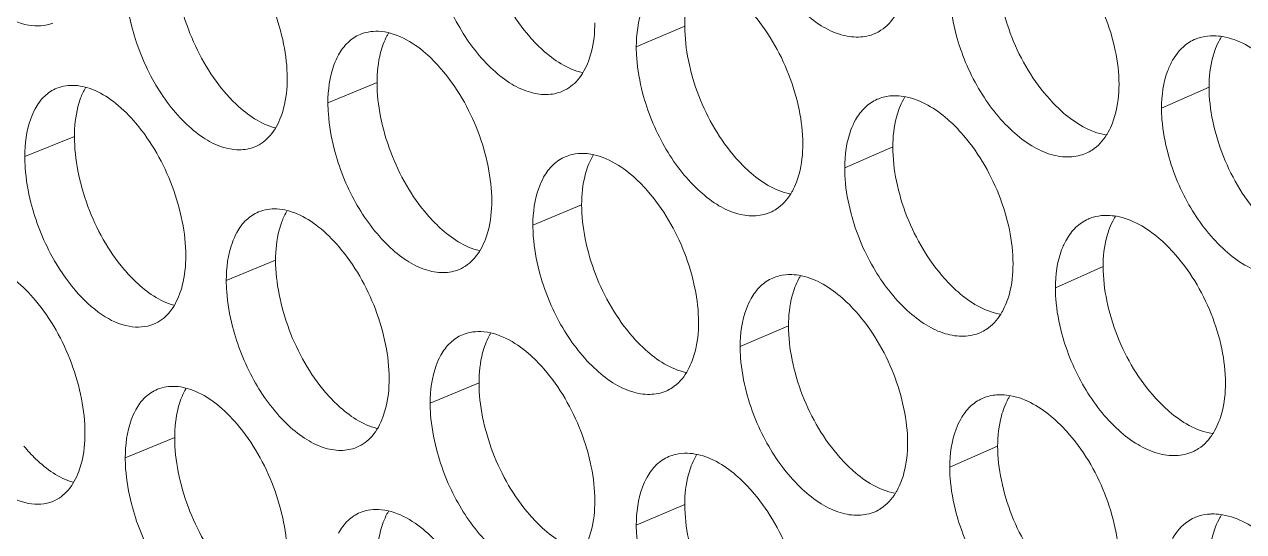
# Model space of a CAD drawing. Header units: millimetres. Extents: x 1177 to 4147, y 93 to 2194.
# Drawn here: x 2542.44 to 2562.51, y 845.47 to 853.82 of the extents above; entities that cross this region are included whole.
import ezdxf

# ---------------------------------------------------------------- set-up
doc = ezdxf.new("R2010")
doc.units = ezdxf.units.MM
doc.header["$LTSCALE"] = 0.1
doc.layers.get('0').update_dxf_attribs({"lineweight": 13})
doc.layers.add('标注', color=251, linetype='Continuous', lineweight=9)

# ---------------------------------------------------------------- blocks, each defined once
blk = doc.blocks.new('02')
at = {"layer": '标注'}
for p, q in [((4416.717, 810.966), (4415.576, 810.479)), ((4409.479, 809.643), (4408.324, 809.164)), ((4429.047, 809.536), (4427.929, 809.036)), ((4402.363, 808.37), (4401.195, 807.9)), ((4402.363, 808.37), (4401.195, 807.9)), ((4421.609, 808.127), (4420.477, 807.635)), ((4414.291, 806.769), (4413.145, 806.285)), ((4407.093, 805.463), (4405.934, 804.987)), ((4407.093, 805.463), (4405.934, 804.987)), ((4426.555, 805.311), (4425.432, 804.813)), ((4419.156, 803.919), (4418.02, 803.429)), ((4411.878, 802.578), (4410.728, 802.097)), ((4411.878, 802.578), (4410.728, 802.097)), ((4404.721, 801.289), (4403.558, 800.816)), ((4424.075, 801.091), (4422.948, 800.596)), ((4416.717, 799.716), (4415.576, 799.229)), ((4416.717, 799.716), (4415.576, 799.229))]:
    blk.add_line(p, q, dxfattribs=at)
for centre, radius, start, end in [((4429.11, 809.731), 1.009, 107.0166, 114.1413), ((4421.636, 808.346), 0.984, 104.7476, 113.5233), ((4414.281, 807.013), 0.96, 102.3564, 112.9065), ((4426.606, 805.513), 1.001, 106.2734, 113.935), ((4419.171, 804.146), 0.976, 103.9644, 113.3177), ((4411.856, 802.83), 0.952, 101.531, 112.7006), ((4411.856, 802.83), 0.952, 101.531, 112.7006), ((4424.114, 801.302), 0.993, 105.5171, 113.729), ((4416.719, 799.952), 0.968, 103.1675, 113.1121), ((4416.719, 799.952), 0.968, 103.1675, 113.1121), ((4429.11, 798.481), 1.009, 107.0166, 114.1413)]:
    blk.add_arc(centre, radius, start, end, dxfattribs=at)
for points, knots in [([(4398.991, 813.905), (4399.046, 813.686), (4399.183, 813.255), (4399.508, 812.549), (4399.975, 811.854), (4400.581, 811.266), (4401.229, 810.947), (4401.678, 810.967), (4401.855, 811.039)], [0, 0, 0, 0, 0.152652, 0.305439, 0.523584, 0.715027, 0.870754, 1, 1, 1, 1]), ([(4411.878, 813.828), (4411.878, 813.559), (4411.944, 812.999), (4412.26, 811.915), (4412.697, 811.15), (4413.069, 810.721)], [0, 0, 0, 0, 0.239203, 0.495862, 1, 1, 1, 1]), ([(4418.171, 813.598), (4418.287, 813.158), (4418.626, 812.332), (4419.282, 811.466), (4419.895, 810.976), (4420.348, 810.759), (4420.791, 810.687), (4421.07, 810.743), (4421.191, 810.796)], [0, 0, 0, 0, 0.30069, 0.583702, 0.707914, 0.81685, 0.912547, 1, 1, 1, 1]), ([(4407.367, 809.743), (4407.367, 810.012), (4407.301, 810.572), (4406.988, 811.657), (4406.555, 812.424), (4406.187, 812.856)], [0, 0, 0, 0, 0.239204, 0.495958, 1, 1, 1, 1]), ([(4426.929, 809.596), (4426.929, 809.866), (4426.86, 810.425), (4426.532, 811.506), (4426.079, 812.264), (4425.696, 812.687)], [0, 0, 0, 0, 0.238635, 0.494751, 1, 1, 1, 1]), ([(4404.721, 812.539), (4404.721, 812.269), (4404.786, 811.709), (4405.096, 810.624), (4405.525, 809.856), (4405.893, 809.423)], [0, 0, 0, 0, 0.239417, 0.496314, 1, 1, 1, 1]), ([(4424.075, 812.341), (4424.075, 812.071), (4424.143, 811.512), (4424.468, 810.43), (4424.918, 809.671), (4425.3, 809.248)], [0, 0, 0, 0, 0.238849, 0.49511, 1, 1, 1, 1]), ([(4403.558, 812.066), (4403.558, 811.979), (4403.572, 811.614), (4403.635, 811.252), (4403.704, 810.982)], [0, 0, 0, 0, 0.237919, 1, 1, 1, 1]), ([(4410.877, 812.265), (4410.991, 811.826), (4411.321, 811.001), (4411.963, 810.131), (4412.564, 809.636), (4413.009, 809.414), (4413.444, 809.335), (4413.719, 809.387), (4413.839, 809.438)], [0, 0, 0, 0, 0.302139, 0.585875, 0.710041, 0.818575, 0.913518, 1, 1, 1, 1]), ([(4416.867, 811.873), (4416.842, 811.806), (4416.749, 811.513), (4416.717, 811.203), (4416.717, 810.966)], [0, 0, 0, 0, 0.230459, 1, 1, 1, 1]), ([(4422.948, 811.846), (4422.948, 811.759), (4422.963, 811.395), (4423.029, 811.034), (4423.101, 810.765)], [0, 0, 0, 0, 0.23814, 1, 1, 1, 1]), ([(4415.83, 811.609), (4415.787, 811.533), (4415.627, 811.177), (4415.576, 810.781), (4415.576, 810.479)], [0, 0, 0, 0, 0.22403, 1, 1, 1, 1]), ([(4419.493, 808.202), (4419.493, 808.471), (4419.425, 809.031), (4419.102, 810.113), (4418.657, 810.875), (4418.279, 811.301)], [0, 0, 0, 0, 0.238846, 0.495203, 1, 1, 1, 1]), ([(4421.191, 810.796), (4421.24, 810.817), (4421.433, 810.921), (4421.586, 811.092), (4421.673, 811.233)], [0, 0, 0, 0, 0.240804, 1, 1, 1, 1]), ([(4403.704, 810.982), (4403.816, 810.544), (4404.139, 809.72), (4404.767, 808.848), (4405.356, 808.347), (4405.791, 808.12), (4406.218, 808.035), (4406.49, 808.083), (4406.608, 808.131)], [0, 0, 0, 0, 0.303606, 0.588083, 0.712204, 0.820335, 0.914512, 1, 1, 1, 1]), ([(4414.452, 810.146), (4414.477, 810.212), (4414.57, 810.505), (4414.602, 810.815), (4414.602, 811.051)], [0, 0, 0, 0, 0.230395, 1, 1, 1, 1]), ([(4416.717, 810.966), (4416.717, 810.697), (4416.783, 810.137), (4417.103, 809.054), (4417.545, 808.291), (4417.921, 807.864)], [0, 0, 0, 0, 0.23906, 0.495561, 1, 1, 1, 1]), ([(4409.084, 810.776), (4408.978, 810.732), (4408.775, 810.596), (4408.634, 810.4), (4408.574, 810.291)], [0, 0, 0, 0, 0.478627, 1, 1, 1, 1]), ([(4410.983, 809.967), (4410.871, 810.097), (4410.472, 810.508), (4409.918, 810.832), (4409.51, 810.848)], [0, 0, 0, 0, 0.295598, 1, 1, 1, 1]), ([(4409.746, 810.802), (4409.735, 810.783), (4409.69, 810.701), (4409.652, 810.615), (4409.627, 810.548)], [0, 0, 0, 0, 0.242093, 1, 1, 1, 1]), ([(4413.069, 810.721), (4413.163, 810.613), (4413.51, 810.252), (4413.955, 809.958), (4414.306, 809.878)], [0, 0, 0, 0, 0.285361, 1, 1, 1, 1]), ([(4423.101, 810.765), (4423.219, 810.325), (4423.562, 809.498), (4424.227, 808.634), (4424.849, 808.148), (4425.308, 807.935), (4425.756, 807.867), (4426.038, 807.926), (4426.16, 807.981)], [0, 0, 0, 0, 0.299735, 0.582272, 0.706518, 0.81572, 0.911912, 1, 1, 1, 1]), ([(4428.698, 810.652), (4428.646, 810.628), (4428.438, 810.513), (4428.279, 810.323), (4428.19, 810.168)], [0, 0, 0, 0, 0.240345, 1, 1, 1, 1]), ([(4429.168, 810.743), (4429.138, 810.744), (4429.019, 810.742), (4428.9, 810.722), (4428.815, 810.696)], [0, 0, 0, 0, 0.25678, 1, 1, 1, 1]), ([(4429.341, 810.725), (4429.328, 810.703), (4429.274, 810.613), (4429.23, 810.518), (4429.202, 810.444)], [0, 0, 0, 0, 0.242139, 1, 1, 1, 1]), ([(4430.706, 809.89), (4430.604, 810.002), (4430.226, 810.371), (4429.739, 810.662), (4429.364, 810.724)], [0, 0, 0, 0, 0.285061, 1, 1, 1, 1]), ([(4409.627, 810.548), (4409.602, 810.482), (4409.511, 810.189), (4409.479, 809.879), (4409.479, 809.643)], [0, 0, 0, 0, 0.230017, 1, 1, 1, 1]), ([(4415.576, 810.479), (4415.576, 810.393), (4415.59, 810.028), (4415.656, 809.666), (4415.726, 809.398)], [0, 0, 0, 0, 0.238055, 1, 1, 1, 1]), ([(4429.202, 810.444), (4429.176, 810.378), (4429.081, 810.085), (4429.047, 809.773), (4429.047, 809.536)], [0, 0, 0, 0, 0.231198, 1, 1, 1, 1]), ([(4408.574, 810.291), (4408.532, 810.216), (4408.375, 809.86), (4408.324, 809.465), (4408.324, 809.164)], [0, 0, 0, 0, 0.223347, 1, 1, 1, 1]), ([(4413.839, 809.438), (4413.976, 809.496), (4414.239, 809.699), (4414.392, 809.987), (4414.452, 810.146)], [0, 0, 0, 0, 0.468447, 1, 1, 1, 1]), ([(4428.19, 810.168), (4428.147, 810.091), (4427.983, 809.736), (4427.929, 809.338), (4427.929, 809.036)], [0, 0, 0, 0, 0.225206, 1, 1, 1, 1]), ([(4412.177, 806.859), (4412.177, 807.129), (4412.11, 807.689), (4411.793, 808.773), (4411.355, 809.537), (4410.983, 809.967)], [0, 0, 0, 0, 0.23906, 0.495656, 1, 1, 1, 1]), ([(4401.95, 809.509), (4401.844, 809.467), (4401.64, 809.331), (4401.499, 809.134), (4401.44, 809.024)], [0, 0, 0, 0, 0.477116, 1, 1, 1, 1]), ([(4401.95, 809.509), (4401.844, 809.467), (4401.64, 809.331), (4401.499, 809.134), (4401.44, 809.024)], [0, 0, 0, 0, 0.477116, 1, 1, 1, 1]), ([(4403.809, 808.684), (4403.666, 808.853), (4403.374, 809.149), (4402.886, 809.467), (4402.398, 809.605), (4402.083, 809.563), (4401.95, 809.509)], [0, 0, 0, 0, 0.307992, 0.574392, 0.80034, 1, 1, 1, 1]), ([(4403.809, 808.684), (4403.666, 808.853), (4403.374, 809.149), (4402.886, 809.467), (4402.398, 809.605), (4402.083, 809.563), (4401.95, 809.509)], [0, 0, 0, 0, 0.307992, 0.574392, 0.80034, 1, 1, 1, 1]), ([(4407.219, 808.839), (4407.244, 808.905), (4407.335, 809.197), (4407.367, 809.507), (4407.367, 809.743)], [0, 0, 0, 0, 0.229953, 1, 1, 1, 1]), ([(4409.479, 809.643), (4409.479, 809.373), (4409.544, 808.813), (4409.858, 807.729), (4410.293, 806.963), (4410.664, 806.533)], [0, 0, 0, 0, 0.239274, 0.496012, 1, 1, 1, 1]), ([(4426.775, 808.689), (4426.8, 808.756), (4426.895, 809.049), (4426.929, 809.36), (4426.929, 809.596)], [0, 0, 0, 0, 0.231134, 1, 1, 1, 1]), ([(4429.047, 809.536), (4429.047, 809.267), (4429.116, 808.708), (4429.444, 807.627), (4429.9, 806.869), (4430.284, 806.449)], [0, 0, 0, 0, 0.238709, 0.494811, 1, 1, 1, 1]), ([(4402.508, 809.275), (4402.484, 809.209), (4402.394, 808.916), (4402.363, 808.606), (4402.363, 808.37)], [0, 0, 0, 0, 0.229578, 1, 1, 1, 1]), ([(4402.508, 809.275), (4402.484, 809.209), (4402.394, 808.916), (4402.363, 808.606), (4402.363, 808.37)], [0, 0, 0, 0, 0.229578, 1, 1, 1, 1]), ([(4405.893, 809.423), (4405.983, 809.317), (4406.316, 808.961), (4406.742, 808.666), (4407.081, 808.578)], [0, 0, 0, 0, 0.285322, 1, 1, 1, 1]), ([(4415.726, 809.398), (4415.842, 808.959), (4416.177, 808.132), (4416.829, 807.265), (4417.438, 806.773), (4417.888, 806.555), (4418.328, 806.48), (4418.606, 806.536), (4418.727, 806.588)], [0, 0, 0, 0, 0.301171, 0.584422, 0.708619, 0.817421, 0.912868, 1, 1, 1, 1]), ([(4421.243, 809.249), (4421.138, 809.203), (4420.937, 809.067), (4420.795, 808.872), (4420.734, 808.765)], [0, 0, 0, 0, 0.480902, 1, 1, 1, 1]), ([(4421.893, 809.305), (4421.881, 809.284), (4421.83, 809.197), (4421.788, 809.105), (4421.761, 809.034)], [0, 0, 0, 0, 0.242091, 1, 1, 1, 1]), ([(4423.21, 808.469), (4423.111, 808.579), (4422.747, 808.944), (4422.279, 809.237), (4421.915, 809.308)], [0, 0, 0, 0, 0.285148, 1, 1, 1, 1]), ([(4425.3, 809.248), (4425.4, 809.137), (4425.769, 808.768), (4426.246, 808.476), (4426.614, 808.411)], [0, 0, 0, 0, 0.285283, 1, 1, 1, 1]), ([(4401.44, 809.024), (4401.399, 808.949), (4401.244, 808.594), (4401.195, 808.2), (4401.195, 807.9)], [0, 0, 0, 0, 0.222686, 1, 1, 1, 1]), ([(4401.44, 809.024), (4401.399, 808.949), (4401.244, 808.594), (4401.195, 808.2), (4401.195, 807.9)], [0, 0, 0, 0, 0.222686, 1, 1, 1, 1]), ([(4408.324, 809.164), (4408.324, 809.077), (4408.339, 808.713), (4408.403, 808.351), (4408.472, 808.082)], [0, 0, 0, 0, 0.237972, 1, 1, 1, 1]), ([(4421.761, 809.034), (4421.736, 808.968), (4421.642, 808.674), (4421.609, 808.363), (4421.609, 808.127)], [0, 0, 0, 0, 0.230754, 1, 1, 1, 1]), ([(4427.929, 809.036), (4427.929, 808.949), (4427.944, 808.585), (4428.011, 808.224), (4428.084, 807.956)], [0, 0, 0, 0, 0.238197, 1, 1, 1, 1]), ([(4404.982, 805.568), (4404.982, 805.838), (4404.917, 806.398), (4404.605, 807.483), (4404.176, 808.25), (4403.809, 808.684)], [0, 0, 0, 0, 0.239276, 0.49611, 1, 1, 1, 1]), ([(4404.982, 805.568), (4404.982, 805.838), (4404.917, 806.398), (4404.605, 807.483), (4404.176, 808.25), (4403.809, 808.684)], [0, 0, 0, 0, 0.239276, 0.49611, 1, 1, 1, 1]), ([(4406.608, 808.131), (4406.745, 808.188), (4407.009, 808.391), (4407.16, 808.679), (4407.219, 808.839)], [0, 0, 0, 0, 0.46659, 1, 1, 1, 1]), ([(4420.734, 808.765), (4420.691, 808.689), (4420.53, 808.334), (4420.477, 807.936), (4420.477, 807.635)], [0, 0, 0, 0, 0.224496, 1, 1, 1, 1]), ([(4426.637, 808.412), (4426.65, 808.433), (4426.703, 808.522), (4426.746, 808.616), (4426.775, 808.689)], [0, 0, 0, 0, 0.242135, 1, 1, 1, 1]), ([(4402.363, 808.37), (4402.363, 808.101), (4402.427, 807.54), (4402.736, 806.455), (4403.162, 805.686), (4403.527, 805.252)], [0, 0, 0, 0, 0.239489, 0.496465, 1, 1, 1, 1]), ([(4402.363, 808.37), (4402.363, 808.101), (4402.427, 807.54), (4402.736, 806.455), (4403.162, 805.686), (4403.527, 805.252)], [0, 0, 0, 0, 0.239489, 0.496465, 1, 1, 1, 1]), ([(4424.437, 805.376), (4424.437, 805.645), (4424.369, 806.204), (4424.042, 807.286), (4423.591, 808.045), (4423.21, 808.469)], [0, 0, 0, 0, 0.238705, 0.494901, 1, 1, 1, 1]), ([(4426.16, 807.981), (4426.208, 808.002), (4426.399, 808.105), (4426.55, 808.273), (4426.637, 808.412)], [0, 0, 0, 0, 0.241404, 1, 1, 1, 1]), ([(4408.472, 808.082), (4408.585, 807.643), (4408.913, 806.818), (4409.551, 805.948), (4410.148, 805.451), (4410.589, 805.227), (4411.022, 805.146), (4411.296, 805.197), (4411.415, 805.247)], [0, 0, 0, 0, 0.302626, 0.586607, 0.710758, 0.819158, 0.913847, 1, 1, 1, 1]), ([(4419.341, 807.296), (4419.366, 807.362), (4419.46, 807.655), (4419.493, 807.965), (4419.493, 808.202)], [0, 0, 0, 0, 0.23069, 1, 1, 1, 1]), ([(4421.609, 808.127), (4421.609, 807.857), (4421.676, 807.298), (4422, 806.216), (4422.447, 805.455), (4422.827, 805.031)], [0, 0, 0, 0, 0.238919, 0.49526, 1, 1, 1, 1]), ([(4401.195, 807.9), (4401.195, 807.813), (4401.209, 807.448), (4401.272, 807.086), (4401.34, 806.816)], [0, 0, 0, 0, 0.237892, 1, 1, 1, 1]), ([(4401.195, 807.9), (4401.195, 807.813), (4401.209, 807.448), (4401.272, 807.086), (4401.34, 806.816)], [0, 0, 0, 0, 0.237892, 1, 1, 1, 1]), ([(4413.907, 807.898), (4413.802, 807.853), (4413.6, 807.717), (4413.458, 807.522), (4413.398, 807.414)], [0, 0, 0, 0, 0.479572, 1, 1, 1, 1]), ([(4415.834, 807.101), (4415.72, 807.23), (4415.315, 807.641), (4414.756, 807.96), (4414.345, 807.975)], [0, 0, 0, 0, 0.29472, 1, 1, 1, 1]), ([(4414.565, 807.936), (4414.553, 807.916), (4414.506, 807.832), (4414.466, 807.744), (4414.44, 807.675)], [0, 0, 0, 0, 0.242079, 1, 1, 1, 1]), ([(4417.921, 807.864), (4418.018, 807.755), (4418.373, 807.391), (4418.831, 807.098), (4419.189, 807.023)], [0, 0, 0, 0, 0.28535, 1, 1, 1, 1]), ([(4428.084, 807.956), (4428.203, 807.516), (4428.552, 806.687), (4429.226, 805.826), (4429.855, 805.344), (4430.321, 805.134), (4430.774, 805.07), (4431.058, 805.133), (4431.182, 805.189)], [0, 0, 0, 0, 0.298788, 0.580857, 0.705138, 0.814605, 0.911286, 1, 1, 1, 1]), ([(4414.44, 807.675), (4414.415, 807.609), (4414.323, 807.316), (4414.291, 807.006), (4414.291, 806.769)], [0, 0, 0, 0, 0.230311, 1, 1, 1, 1]), ([(4420.477, 807.635), (4420.477, 807.548), (4420.492, 807.183), (4420.558, 806.822), (4420.629, 806.554)], [0, 0, 0, 0, 0.238111, 1, 1, 1, 1]), ([(4413.398, 807.414), (4413.356, 807.338), (4413.196, 806.983), (4413.145, 806.586), (4413.145, 806.285)], [0, 0, 0, 0, 0.2238, 1, 1, 1, 1]), ([(4419.211, 807.028), (4419.223, 807.048), (4419.273, 807.135), (4419.314, 807.225), (4419.341, 807.296)], [0, 0, 0, 0, 0.242099, 1, 1, 1, 1]), ([(4417.041, 803.999), (4417.041, 804.268), (4416.974, 804.827), (4416.653, 805.911), (4416.21, 806.673), (4415.834, 807.101)], [0, 0, 0, 0, 0.238918, 0.495354, 1, 1, 1, 1]), ([(4418.727, 806.588), (4418.776, 806.609), (4418.971, 806.713), (4419.124, 806.885), (4419.211, 807.028)], [0, 0, 0, 0, 0.240491, 1, 1, 1, 1]), ([(4401.34, 806.816), (4401.396, 806.597), (4401.535, 806.165), (4401.862, 805.46), (4402.332, 804.765), (4402.943, 804.178), (4403.596, 803.862), (4404.046, 803.885), (4404.224, 803.957)], [0, 0, 0, 0, 0.152387, 0.304947, 0.522872, 0.714293, 0.870269, 1, 1, 1, 1]), ([(4401.34, 806.816), (4401.396, 806.597), (4401.535, 806.165), (4401.862, 805.46), (4402.332, 804.765), (4402.943, 804.178), (4403.596, 803.862), (4404.046, 803.885), (4404.224, 803.957)], [0, 0, 0, 0, 0.152387, 0.304947, 0.522872, 0.714293, 0.870269, 1, 1, 1, 1]), ([(4406.692, 806.598), (4406.587, 806.555), (4406.383, 806.419), (4406.242, 806.222), (4406.182, 806.113)], [0, 0, 0, 0, 0.478136, 1, 1, 1, 1]), ([(4406.692, 806.598), (4406.587, 806.555), (4406.383, 806.419), (4406.242, 806.222), (4406.182, 806.113)], [0, 0, 0, 0, 0.478136, 1, 1, 1, 1]), ([(4408.578, 805.784), (4408.433, 805.953), (4408.136, 806.249), (4407.641, 806.564), (4407.146, 806.699), (4406.827, 806.654), (4406.692, 806.598)], [0, 0, 0, 0, 0.30699, 0.573081, 0.799443, 1, 1, 1, 1]), ([(4408.578, 805.784), (4408.433, 805.953), (4408.136, 806.249), (4407.641, 806.564), (4407.146, 806.699), (4406.827, 806.654), (4406.692, 806.598)], [0, 0, 0, 0, 0.30699, 0.573081, 0.799443, 1, 1, 1, 1]), ([(4407.357, 806.618), (4407.323, 806.559), (4407.283, 806.476), (4407.249, 806.39), (4407.24, 806.368)], [0, 0, 0, 0, 0.741765, 1, 1, 1, 1]), ([(4407.357, 806.618), (4407.323, 806.559), (4407.283, 806.476), (4407.249, 806.39), (4407.24, 806.368)], [0, 0, 0, 0, 0.741765, 1, 1, 1, 1]), ([(4412.027, 805.954), (4412.052, 806.02), (4412.145, 806.313), (4412.177, 806.623), (4412.177, 806.859)], [0, 0, 0, 0, 0.230247, 1, 1, 1, 1]), ([(4414.291, 806.769), (4414.291, 806.5), (4414.357, 805.94), (4414.675, 804.857), (4415.114, 804.093), (4415.489, 803.665)], [0, 0, 0, 0, 0.239131, 0.495711, 1, 1, 1, 1]), ([(4407.24, 806.368), (4407.216, 806.302), (4407.125, 806.009), (4407.093, 805.699), (4407.093, 805.463)], [0, 0, 0, 0, 0.229871, 1, 1, 1, 1]), ([(4407.24, 806.368), (4407.216, 806.302), (4407.125, 806.009), (4407.093, 805.699), (4407.093, 805.463)], [0, 0, 0, 0, 0.229871, 1, 1, 1, 1]), ([(4410.664, 806.533), (4410.756, 806.425), (4411.099, 806.066), (4411.537, 805.771), (4411.884, 805.689)], [0, 0, 0, 0, 0.285356, 1, 1, 1, 1]), ([(4420.629, 806.554), (4420.746, 806.114), (4421.087, 805.287), (4421.748, 804.422), (4422.365, 803.934), (4422.821, 803.719), (4423.267, 803.649), (4423.547, 803.707), (4423.669, 803.761)], [0, 0, 0, 0, 0.300212, 0.582985, 0.707214, 0.816283, 0.912228, 1, 1, 1, 1]), ([(4426.2, 806.428), (4426.095, 806.382), (4425.895, 806.245), (4425.752, 806.051), (4425.692, 805.944)], [0, 0, 0, 0, 0.481736, 1, 1, 1, 1]), ([(4426.665, 806.517), (4426.635, 806.518), (4426.521, 806.516), (4426.407, 806.498), (4426.325, 806.474)], [0, 0, 0, 0, 0.256633, 1, 1, 1, 1]), ([(4426.845, 806.496), (4426.832, 806.474), (4426.78, 806.385), (4426.737, 806.291), (4426.708, 806.218)], [0, 0, 0, 0, 0.242119, 1, 1, 1, 1]), ([(4428.194, 805.661), (4428.093, 805.772), (4427.72, 806.14), (4427.239, 806.431), (4426.868, 806.497)], [0, 0, 0, 0, 0.285096, 1, 1, 1, 1]), ([(4406.182, 806.113), (4406.141, 806.038), (4405.984, 805.683), (4405.934, 805.288), (4405.934, 804.987)], [0, 0, 0, 0, 0.223124, 1, 1, 1, 1]), ([(4406.182, 806.113), (4406.141, 806.038), (4405.984, 805.683), (4405.934, 805.288), (4405.934, 804.987)], [0, 0, 0, 0, 0.223124, 1, 1, 1, 1]), ([(4413.145, 806.285), (4413.145, 806.199), (4413.16, 805.834), (4413.224, 805.472), (4413.295, 805.203)], [0, 0, 0, 0, 0.238027, 1, 1, 1, 1]), ([(4426.708, 806.218), (4426.683, 806.152), (4426.588, 805.859), (4426.555, 805.547), (4426.555, 805.311)], [0, 0, 0, 0, 0.23105, 1, 1, 1, 1]), ([(4409.765, 802.673), (4409.765, 802.943), (4409.699, 803.503), (4409.384, 804.587), (4408.949, 805.353), (4408.578, 805.784)], [0, 0, 0, 0, 0.239132, 0.495807, 1, 1, 1, 1]), ([(4409.765, 802.673), (4409.765, 802.943), (4409.699, 803.503), (4409.384, 804.587), (4408.949, 805.353), (4408.578, 805.784)], [0, 0, 0, 0, 0.239132, 0.495807, 1, 1, 1, 1]), ([(4411.415, 805.247), (4411.552, 805.304), (4411.815, 805.507), (4411.967, 805.796), (4412.027, 805.954)], [0, 0, 0, 0, 0.467837, 1, 1, 1, 1]), ([(4425.692, 805.944), (4425.648, 805.868), (4425.485, 805.513), (4425.432, 805.115), (4425.432, 804.813)], [0, 0, 0, 0, 0.224968, 1, 1, 1, 1]), ([(4404.835, 804.664), (4404.86, 804.73), (4404.951, 805.023), (4404.982, 805.332), (4404.982, 805.568)], [0, 0, 0, 0, 0.229806, 1, 1, 1, 1]), ([(4404.835, 804.664), (4404.86, 804.73), (4404.951, 805.023), (4404.982, 805.332), (4404.982, 805.568)], [0, 0, 0, 0, 0.229806, 1, 1, 1, 1]), ([(4407.093, 805.463), (4407.093, 805.193), (4407.158, 804.634), (4407.471, 803.549), (4407.902, 802.782), (4408.271, 802.35)], [0, 0, 0, 0, 0.239345, 0.496163, 1, 1, 1, 1]), ([(4407.093, 805.463), (4407.093, 805.193), (4407.158, 804.634), (4407.471, 803.549), (4407.902, 802.782), (4408.271, 802.35)], [0, 0, 0, 0, 0.239345, 0.496163, 1, 1, 1, 1]), ([(4429.434, 802.573), (4429.434, 802.842), (4429.365, 803.401), (4429.035, 804.482), (4428.579, 805.239), (4428.194, 805.661)], [0, 0, 0, 0, 0.238564, 0.494601, 1, 1, 1, 1]), ([(4401.444, 804.518), (4401.302, 804.687), (4401.013, 804.983), (4400.53, 805.301), (4400.045, 805.442), (4399.731, 805.401), (4399.599, 805.348)], [0, 0, 0, 0, 0.3085, 0.575059, 0.800797, 1, 1, 1, 1]), ([(4403.527, 805.252), (4403.617, 805.146), (4403.945, 804.792), (4404.365, 804.497), (4404.7, 804.406)], [0, 0, 0, 0, 0.285293, 1, 1, 1, 1]), ([(4403.527, 805.252), (4403.617, 805.146), (4403.945, 804.792), (4404.365, 804.497), (4404.7, 804.406)], [0, 0, 0, 0, 0.285293, 1, 1, 1, 1]), ([(4413.295, 805.203), (4413.409, 804.764), (4413.742, 803.939), (4414.389, 803.07), (4414.994, 802.577), (4415.442, 802.356), (4415.879, 802.28), (4416.156, 802.334), (4416.276, 802.385)], [0, 0, 0, 0, 0.301654, 0.585147, 0.709328, 0.817996, 0.913192, 1, 1, 1, 1]), ([(4424.284, 804.469), (4424.309, 804.535), (4424.404, 804.828), (4424.437, 805.139), (4424.437, 805.376)], [0, 0, 0, 0, 0.230986, 1, 1, 1, 1]), ([(4426.555, 805.311), (4426.555, 805.041), (4426.623, 804.482), (4426.95, 803.4), (4427.402, 802.642), (4427.785, 802.22)], [0, 0, 0, 0, 0.238779, 0.49496, 1, 1, 1, 1]), ([(4405.934, 804.987), (4405.934, 804.9), (4405.948, 804.536), (4406.012, 804.173), (4406.081, 803.904)], [0, 0, 0, 0, 0.237945, 1, 1, 1, 1]), ([(4405.934, 804.987), (4405.934, 804.9), (4405.948, 804.536), (4406.012, 804.173), (4406.081, 803.904)], [0, 0, 0, 0, 0.237945, 1, 1, 1, 1]), ([(4418.784, 805.043), (4418.68, 804.998), (4418.478, 804.861), (4418.336, 804.666), (4418.275, 804.559)], [0, 0, 0, 0, 0.48047, 1, 1, 1, 1]), ([(4419.437, 805.093), (4419.425, 805.072), (4419.375, 804.986), (4419.334, 804.896), (4419.308, 804.825)], [0, 0, 0, 0, 0.242083, 1, 1, 1, 1]), ([(4420.738, 804.257), (4420.64, 804.367), (4420.28, 804.73), (4419.819, 805.023), (4419.459, 805.097)], [0, 0, 0, 0, 0.285164, 1, 1, 1, 1]), ([(4422.827, 805.031), (4422.926, 804.92), (4423.29, 804.553), (4423.761, 804.261), (4424.126, 804.192)], [0, 0, 0, 0, 0.285312, 1, 1, 1, 1]), ([(4404.224, 803.957), (4404.362, 804.013), (4404.626, 804.216), (4404.776, 804.505), (4404.835, 804.664)], [0, 0, 0, 0, 0.465952, 1, 1, 1, 1]), ([(4404.224, 803.957), (4404.362, 804.013), (4404.626, 804.216), (4404.776, 804.505), (4404.835, 804.664)], [0, 0, 0, 0, 0.465952, 1, 1, 1, 1]), ([(4419.308, 804.825), (4419.282, 804.759), (4419.189, 804.466), (4419.156, 804.155), (4419.156, 803.919)], [0, 0, 0, 0, 0.230606, 1, 1, 1, 1]), ([(4425.432, 804.813), (4425.432, 804.726), (4425.447, 804.362), (4425.514, 804.001), (4425.586, 803.733)], [0, 0, 0, 0, 0.238168, 1, 1, 1, 1]), ([(4402.611, 801.399), (4402.611, 801.668), (4402.546, 802.229), (4402.236, 803.314), (4401.81, 804.083), (4401.444, 804.518)], [0, 0, 0, 0, 0.239348, 0.496261, 1, 1, 1, 1]), ([(4418.275, 804.559), (4418.233, 804.483), (4418.072, 804.128), (4418.02, 803.731), (4418.02, 803.429)], [0, 0, 0, 0, 0.224262, 1, 1, 1, 1]), ([(4424.148, 804.194), (4424.161, 804.215), (4424.213, 804.304), (4424.256, 804.397), (4424.284, 804.469)], [0, 0, 0, 0, 0.242119, 1, 1, 1, 1]), ([(4421.958, 801.161), (4421.958, 801.43), (4421.89, 801.989), (4421.566, 803.072), (4421.118, 803.832), (4420.738, 804.257)], [0, 0, 0, 0, 0.238776, 0.495052, 1, 1, 1, 1]), ([(4423.669, 803.761), (4423.717, 803.782), (4423.909, 803.885), (4424.061, 804.054), (4424.148, 804.194)], [0, 0, 0, 0, 0.241108, 1, 1, 1, 1]), ([(4406.081, 803.904), (4406.194, 803.466), (4406.519, 802.642), (4407.152, 801.77), (4407.745, 801.271), (4408.183, 801.045), (4408.613, 800.963), (4408.886, 801.012), (4409.004, 801.061)], [0, 0, 0, 0, 0.303115, 0.587343, 0.711479, 0.819744, 0.914178, 1, 1, 1, 1]), ([(4406.081, 803.904), (4406.194, 803.466), (4406.519, 802.642), (4407.152, 801.77), (4407.745, 801.271), (4408.183, 801.045), (4408.613, 800.963), (4408.886, 801.012), (4409.004, 801.061)], [0, 0, 0, 0, 0.303115, 0.587343, 0.711479, 0.819744, 0.914178, 1, 1, 1, 1]), ([(4413.402, 802.906), (4413.289, 803.035), (4412.887, 803.447), (4412.33, 803.768), (4411.921, 803.784)], [0, 0, 0, 0, 0.295157, 1, 1, 1, 1]), ([(4413.402, 802.906), (4413.289, 803.035), (4412.887, 803.447), (4412.33, 803.768), (4411.921, 803.784)], [0, 0, 0, 0, 0.295157, 1, 1, 1, 1]), ([(4412.149, 803.741), (4412.137, 803.722), (4412.091, 803.639), (4412.052, 803.551), (4412.027, 803.484)], [0, 0, 0, 0, 0.242084, 1, 1, 1, 1]), ([(4412.149, 803.741), (4412.137, 803.722), (4412.091, 803.639), (4412.052, 803.551), (4412.027, 803.484)], [0, 0, 0, 0, 0.242084, 1, 1, 1, 1]), ([(4416.89, 803.093), (4416.915, 803.159), (4417.008, 803.452), (4417.041, 803.762), (4417.041, 803.999)], [0, 0, 0, 0, 0.230542, 1, 1, 1, 1]), ([(4419.156, 803.919), (4419.156, 803.649), (4419.223, 803.09), (4419.545, 802.007), (4419.99, 801.245), (4420.367, 800.82)], [0, 0, 0, 0, 0.23899, 0.49541, 1, 1, 1, 1]), ([(4425.586, 803.733), (4425.704, 803.293), (4426.05, 802.465), (4426.72, 801.602), (4427.345, 801.118), (4427.808, 800.906), (4428.258, 800.84), (4428.542, 800.902), (4428.664, 800.957)], [0, 0, 0, 0, 0.299261, 0.581563, 0.705826, 0.815161, 0.911598, 1, 1, 1, 1]), ([(4411.489, 803.709), (4411.384, 803.665), (4411.181, 803.529), (4411.039, 803.333), (4410.979, 803.225)], [0, 0, 0, 0, 0.479105, 1, 1, 1, 1]), ([(4411.489, 803.709), (4411.384, 803.665), (4411.181, 803.529), (4411.039, 803.333), (4410.979, 803.225)], [0, 0, 0, 0, 0.479105, 1, 1, 1, 1]), ([(4412.027, 803.484), (4412.002, 803.418), (4411.91, 803.125), (4411.878, 802.815), (4411.878, 802.578)], [0, 0, 0, 0, 0.230164, 1, 1, 1, 1]), ([(4412.027, 803.484), (4412.002, 803.418), (4411.91, 803.125), (4411.878, 802.815), (4411.878, 802.578)], [0, 0, 0, 0, 0.230164, 1, 1, 1, 1]), ([(4415.489, 803.665), (4415.584, 803.556), (4415.935, 803.194), (4416.387, 802.9), (4416.741, 802.823)], [0, 0, 0, 0, 0.285359, 1, 1, 1, 1]), ([(4410.979, 803.225), (4410.937, 803.149), (4410.779, 802.794), (4410.728, 802.398), (4410.728, 802.097)], [0, 0, 0, 0, 0.223573, 1, 1, 1, 1]), ([(4410.979, 803.225), (4410.937, 803.149), (4410.779, 802.794), (4410.728, 802.398), (4410.728, 802.097)], [0, 0, 0, 0, 0.223573, 1, 1, 1, 1]), ([(4418.02, 803.429), (4418.02, 803.342), (4418.034, 802.978), (4418.1, 802.616), (4418.171, 802.348)], [0, 0, 0, 0, 0.238083, 1, 1, 1, 1]), ([(4414.602, 799.801), (4414.602, 800.071), (4414.535, 800.63), (4414.216, 801.714), (4413.776, 802.477), (4413.402, 802.906)], [0, 0, 0, 0, 0.238989, 0.495505, 1, 1, 1, 1]), ([(4414.602, 799.801), (4414.602, 800.071), (4414.535, 800.63), (4414.216, 801.714), (4413.776, 802.477), (4413.402, 802.906)], [0, 0, 0, 0, 0.238989, 0.495505, 1, 1, 1, 1]), ([(4416.762, 802.828), (4416.774, 802.849), (4416.823, 802.934), (4416.863, 803.024), (4416.89, 803.093)], [0, 0, 0, 0, 0.242095, 1, 1, 1, 1]), ([(4398.991, 802.655), (4399.046, 802.436), (4399.183, 802.005), (4399.508, 801.299), (4399.975, 800.604), (4400.581, 800.016), (4401.229, 799.697), (4401.678, 799.717), (4401.855, 799.789)], [0, 0, 0, 0, 0.152652, 0.305439, 0.523584, 0.715027, 0.870754, 1, 1, 1, 1]), ([(4409.616, 801.769), (4409.641, 801.835), (4409.733, 802.128), (4409.765, 802.437), (4409.765, 802.673)], [0, 0, 0, 0, 0.2301, 1, 1, 1, 1]), ([(4409.616, 801.769), (4409.641, 801.835), (4409.733, 802.128), (4409.765, 802.437), (4409.765, 802.673)], [0, 0, 0, 0, 0.2301, 1, 1, 1, 1]), ([(4411.878, 802.578), (4411.878, 802.309), (4411.944, 801.749), (4412.26, 800.665), (4412.697, 799.9), (4413.069, 799.471)], [0, 0, 0, 0, 0.239203, 0.495862, 1, 1, 1, 1]), ([(4411.878, 802.578), (4411.878, 802.309), (4411.944, 801.749), (4412.26, 800.665), (4412.697, 799.9), (4413.069, 799.471)], [0, 0, 0, 0, 0.239203, 0.495862, 1, 1, 1, 1]), ([(4416.276, 802.385), (4416.325, 802.406), (4416.522, 802.51), (4416.675, 802.684), (4416.762, 802.828)], [0, 0, 0, 0, 0.240168, 1, 1, 1, 1]), ([(4404.314, 802.426), (4404.209, 802.383), (4404.005, 802.247), (4403.864, 802.05), (4403.804, 801.941)], [0, 0, 0, 0, 0.477633, 1, 1, 1, 1]), ([(4406.187, 801.606), (4406.042, 801.775), (4405.748, 802.071), (4405.257, 802.388), (4404.765, 802.524), (4404.448, 802.481), (4404.314, 802.426)], [0, 0, 0, 0, 0.307488, 0.573733, 0.799889, 1, 1, 1, 1]), ([(4404.982, 802.44), (4404.948, 802.382), (4404.909, 802.3), (4404.876, 802.216), (4404.868, 802.194)], [0, 0, 0, 0, 0.741798, 1, 1, 1, 1]), ([(4408.271, 802.35), (4408.363, 802.243), (4408.701, 801.886), (4409.133, 801.591), (4409.476, 801.506)], [0, 0, 0, 0, 0.285343, 1, 1, 1, 1]), ([(4408.271, 802.35), (4408.363, 802.243), (4408.701, 801.886), (4409.133, 801.591), (4409.476, 801.506)], [0, 0, 0, 0, 0.285343, 1, 1, 1, 1]), ([(4418.171, 802.348), (4418.287, 801.908), (4418.626, 801.082), (4419.282, 800.216), (4419.895, 799.726), (4420.348, 799.509), (4420.791, 799.437), (4421.07, 799.493), (4421.191, 799.546)], [0, 0, 0, 0, 0.30069, 0.583702, 0.707914, 0.81685, 0.912547, 1, 1, 1, 1]), ([(4429.279, 801.665), (4429.305, 801.732), (4429.4, 802.025), (4429.434, 802.336), (4429.434, 802.573)], [0, 0, 0, 0, 0.231283, 1, 1, 1, 1]), ([(4404.868, 802.194), (4404.843, 802.128), (4404.753, 801.834), (4404.721, 801.525), (4404.721, 801.289)], [0, 0, 0, 0, 0.229724, 1, 1, 1, 1]), ([(4410.728, 802.097), (4410.728, 802.01), (4410.742, 801.645), (4410.807, 801.284), (4410.877, 801.015)], [0, 0, 0, 0, 0.238, 1, 1, 1, 1]), ([(4410.728, 802.097), (4410.728, 802.01), (4410.742, 801.645), (4410.807, 801.284), (4410.877, 801.015)], [0, 0, 0, 0, 0.238, 1, 1, 1, 1]), ([(4423.715, 802.211), (4423.61, 802.165), (4423.41, 802.028), (4423.267, 801.834), (4423.206, 801.727)], [0, 0, 0, 0, 0.481324, 1, 1, 1, 1]), ([(4424.363, 802.272), (4424.35, 802.251), (4424.298, 802.163), (4424.256, 802.07), (4424.228, 801.998)], [0, 0, 0, 0, 0.242103, 1, 1, 1, 1]), ([(4425.696, 801.437), (4425.596, 801.547), (4425.227, 801.914), (4424.752, 802.206), (4424.385, 802.274)], [0, 0, 0, 0, 0.285125, 1, 1, 1, 1]), ([(4427.785, 802.22), (4427.887, 802.109), (4428.26, 801.739), (4428.743, 801.448), (4429.116, 801.385)], [0, 0, 0, 0, 0.285248, 1, 1, 1, 1]), ([(4403.804, 801.941), (4403.763, 801.865), (4403.607, 801.51), (4403.558, 801.116), (4403.558, 800.816)], [0, 0, 0, 0, 0.222904, 1, 1, 1, 1]), ([(4409.004, 801.061), (4409.142, 801.118), (4409.405, 801.321), (4409.557, 801.61), (4409.616, 801.769)], [0, 0, 0, 0, 0.467218, 1, 1, 1, 1]), ([(4409.004, 801.061), (4409.142, 801.118), (4409.405, 801.321), (4409.557, 801.61), (4409.616, 801.769)], [0, 0, 0, 0, 0.467218, 1, 1, 1, 1]), ([(4423.206, 801.727), (4423.163, 801.651), (4423.001, 801.295), (4422.948, 800.898), (4422.948, 800.596)], [0, 0, 0, 0, 0.224731, 1, 1, 1, 1]), ([(4424.228, 801.998), (4424.203, 801.932), (4424.108, 801.639), (4424.075, 801.328), (4424.075, 801.091)], [0, 0, 0, 0, 0.230902, 1, 1, 1, 1]), ([(4407.367, 798.493), (4407.367, 798.762), (4407.301, 799.322), (4406.988, 800.407), (4406.555, 801.174), (4406.187, 801.606)], [0, 0, 0, 0, 0.239204, 0.495958, 1, 1, 1, 1]), ([(4426.929, 798.346), (4426.929, 798.616), (4426.86, 799.175), (4426.532, 800.256), (4426.079, 801.014), (4425.696, 801.437)], [0, 0, 0, 0, 0.238635, 0.494751, 1, 1, 1, 1]), ([(4429.139, 801.385), (4429.152, 801.406), (4429.206, 801.496), (4429.25, 801.591), (4429.279, 801.665)], [0, 0, 0, 0, 0.242155, 1, 1, 1, 1]), ([(4402.465, 800.495), (4402.49, 800.561), (4402.58, 800.854), (4402.611, 801.163), (4402.611, 801.399)], [0, 0, 0, 0, 0.22966, 1, 1, 1, 1]), ([(4404.721, 801.289), (4404.721, 801.019), (4404.786, 800.459), (4405.096, 799.374), (4405.525, 798.606), (4405.893, 798.173)], [0, 0, 0, 0, 0.239417, 0.496314, 1, 1, 1, 1]), ([(4421.806, 800.254), (4421.831, 800.321), (4421.925, 800.614), (4421.958, 800.924), (4421.958, 801.161)], [0, 0, 0, 0, 0.230838, 1, 1, 1, 1]), ([(4428.664, 800.957), (4428.712, 800.978), (4428.901, 801.081), (4429.052, 801.247), (4429.139, 801.385)], [0, 0, 0, 0, 0.24169, 1, 1, 1, 1]), ([(4401.176, 801.086), (4401.264, 800.981), (4401.588, 800.628), (4402.002, 800.334), (4402.333, 800.24)], [0, 0, 0, 0, 0.285256, 1, 1, 1, 1]), ([(4410.877, 801.015), (4410.991, 800.576), (4411.321, 799.751), (4411.963, 798.881), (4412.564, 798.386), (4413.009, 798.164), (4413.444, 798.085), (4413.719, 798.137), (4413.839, 798.188)], [0, 0, 0, 0, 0.302139, 0.585875, 0.710041, 0.818575, 0.913518, 1, 1, 1, 1]), ([(4410.877, 801.015), (4410.991, 800.576), (4411.321, 799.751), (4411.963, 798.881), (4412.564, 798.386), (4413.009, 798.164), (4413.444, 798.085), (4413.719, 798.137), (4413.839, 798.188)], [0, 0, 0, 0, 0.302139, 0.585875, 0.710041, 0.818575, 0.913518, 1, 1, 1, 1]), ([(4416.994, 800.887), (4416.982, 800.866), (4416.934, 800.781), (4416.894, 800.692), (4416.867, 800.623)], [0, 0, 0, 0, 0.242079, 1, 1, 1, 1]), ([(4416.994, 800.887), (4416.982, 800.866), (4416.934, 800.781), (4416.894, 800.692), (4416.867, 800.623)], [0, 0, 0, 0, 0.242079, 1, 1, 1, 1]), ([(4418.279, 800.051), (4418.183, 800.16), (4417.827, 800.522), (4417.372, 800.816), (4417.015, 800.892)], [0, 0, 0, 0, 0.285173, 1, 1, 1, 1]), ([(4418.279, 800.051), (4418.183, 800.16), (4417.827, 800.522), (4417.372, 800.816), (4417.015, 800.892)], [0, 0, 0, 0, 0.285173, 1, 1, 1, 1]), ([(4424.075, 801.091), (4424.075, 800.821), (4424.143, 800.262), (4424.468, 799.18), (4424.918, 798.421), (4425.3, 797.998)], [0, 0, 0, 0, 0.238849, 0.49511, 1, 1, 1, 1]), ([(4403.558, 800.816), (4403.558, 800.729), (4403.572, 800.364), (4403.635, 800.002), (4403.704, 799.732)], [0, 0, 0, 0, 0.237919, 1, 1, 1, 1]), ([(4416.339, 800.842), (4416.234, 800.798), (4416.032, 800.661), (4415.89, 800.466), (4415.83, 800.359)], [0, 0, 0, 0, 0.480026, 1, 1, 1, 1]), ([(4416.339, 800.842), (4416.234, 800.798), (4416.032, 800.661), (4415.89, 800.466), (4415.83, 800.359)], [0, 0, 0, 0, 0.480026, 1, 1, 1, 1]), ([(4416.867, 800.623), (4416.842, 800.556), (4416.749, 800.263), (4416.717, 799.953), (4416.717, 799.716)], [0, 0, 0, 0, 0.230459, 1, 1, 1, 1]), ([(4416.867, 800.623), (4416.842, 800.556), (4416.749, 800.263), (4416.717, 799.953), (4416.717, 799.716)], [0, 0, 0, 0, 0.230459, 1, 1, 1, 1]), ([(4420.367, 800.82), (4420.465, 800.71), (4420.825, 800.344), (4421.289, 800.051), (4421.651, 799.98)], [0, 0, 0, 0, 0.285334, 1, 1, 1, 1]), ([(4422.948, 800.596), (4422.948, 800.509), (4422.963, 800.145), (4423.029, 799.784), (4423.101, 799.515)], [0, 0, 0, 0, 0.23814, 1, 1, 1, 1]), ([(4401.855, 799.789), (4401.992, 799.844), (4402.256, 800.047), (4402.406, 800.336), (4402.465, 800.495)], [0, 0, 0, 0, 0.465305, 1, 1, 1, 1]), ([(4415.83, 800.359), (4415.787, 800.283), (4415.627, 799.927), (4415.576, 799.531), (4415.576, 799.229)], [0, 0, 0, 0, 0.22403, 1, 1, 1, 1]), ([(4415.83, 800.359), (4415.787, 800.283), (4415.627, 799.927), (4415.576, 799.531), (4415.576, 799.229)], [0, 0, 0, 0, 0.22403, 1, 1, 1, 1]), ([(4419.493, 796.952), (4419.493, 797.221), (4419.425, 797.781), (4419.102, 798.863), (4418.657, 799.625), (4418.279, 800.051)], [0, 0, 0, 0, 0.238846, 0.495203, 1, 1, 1, 1]), ([(4419.493, 796.952), (4419.493, 797.221), (4419.425, 797.781), (4419.102, 798.863), (4418.657, 799.625), (4418.279, 800.051)], [0, 0, 0, 0, 0.238846, 0.495203, 1, 1, 1, 1]), ([(4421.673, 799.983), (4421.686, 800.004), (4421.736, 800.091), (4421.778, 800.183), (4421.806, 800.254)], [0, 0, 0, 0, 0.242107, 1, 1, 1, 1]), ([(4403.704, 799.732), (4403.816, 799.294), (4404.139, 798.47), (4404.767, 797.598), (4405.356, 797.097), (4405.791, 796.87), (4406.218, 796.785), (4406.49, 796.833), (4406.608, 796.881)], [0, 0, 0, 0, 0.303606, 0.588083, 0.712204, 0.820335, 0.914512, 1, 1, 1, 1]), ([(4414.452, 798.896), (4414.477, 798.962), (4414.57, 799.255), (4414.602, 799.565), (4414.602, 799.801)], [0, 0, 0, 0, 0.230395, 1, 1, 1, 1]), ([(4414.452, 798.896), (4414.477, 798.962), (4414.57, 799.255), (4414.602, 799.565), (4414.602, 799.801)], [0, 0, 0, 0, 0.230395, 1, 1, 1, 1]), ([(4416.717, 799.716), (4416.717, 799.447), (4416.783, 798.887), (4417.103, 797.804), (4417.545, 797.041), (4417.921, 796.614)], [0, 0, 0, 0, 0.23906, 0.495561, 1, 1, 1, 1]), ([(4416.717, 799.716), (4416.717, 799.447), (4416.783, 798.887), (4417.103, 797.804), (4417.545, 797.041), (4417.921, 796.614)], [0, 0, 0, 0, 0.23906, 0.495561, 1, 1, 1, 1]), ([(4421.191, 799.546), (4421.24, 799.567), (4421.433, 799.671), (4421.586, 799.842), (4421.673, 799.983)], [0, 0, 0, 0, 0.240804, 1, 1, 1, 1]), ([(4409.084, 799.526), (4408.978, 799.482), (4408.775, 799.346), (4408.634, 799.15), (4408.574, 799.041)], [0, 0, 0, 0, 0.478627, 1, 1, 1, 1]), ([(4410.983, 798.717), (4410.871, 798.847), (4410.472, 799.258), (4409.918, 799.582), (4409.51, 799.598)], [0, 0, 0, 0, 0.295598, 1, 1, 1, 1]), ([(4409.746, 799.552), (4409.735, 799.533), (4409.69, 799.451), (4409.652, 799.365), (4409.627, 799.298)], [0, 0, 0, 0, 0.242093, 1, 1, 1, 1]), ([(4413.069, 799.471), (4413.163, 799.363), (4413.51, 799.002), (4413.955, 798.708), (4414.306, 798.628)], [0, 0, 0, 0, 0.285361, 1, 1, 1, 1]), ([(4413.069, 799.471), (4413.163, 799.363), (4413.51, 799.002), (4413.955, 798.708), (4414.306, 798.628)], [0, 0, 0, 0, 0.285361, 1, 1, 1, 1]), ([(4423.101, 799.515), (4423.219, 799.075), (4423.562, 798.248), (4424.227, 797.384), (4424.849, 796.898), (4425.308, 796.685), (4425.756, 796.617), (4426.038, 796.676), (4426.16, 796.731)], [0, 0, 0, 0, 0.299735, 0.582272, 0.706518, 0.81572, 0.911912, 1, 1, 1, 1]), ([(4429.168, 799.493), (4429.138, 799.494), (4429.019, 799.492), (4428.9, 799.472), (4428.815, 799.446)], [0, 0, 0, 0, 0.25678, 1, 1, 1, 1]), ([(4429.341, 799.475), (4429.328, 799.453), (4429.274, 799.363), (4429.23, 799.268), (4429.202, 799.194)], [0, 0, 0, 0, 0.242139, 1, 1, 1, 1]), ([(4430.706, 798.64), (4430.604, 798.752), (4430.226, 799.121), (4429.739, 799.412), (4429.364, 799.474)], [0, 0, 0, 0, 0.285061, 1, 1, 1, 1]), ([(4409.627, 799.298), (4409.602, 799.232), (4409.511, 798.939), (4409.479, 798.629), (4409.479, 798.393)], [0, 0, 0, 0, 0.230017, 1, 1, 1, 1]), ([(4415.576, 799.229), (4415.576, 799.143), (4415.59, 798.778), (4415.656, 798.416), (4415.726, 798.148)], [0, 0, 0, 0, 0.238055, 1, 1, 1, 1]), ([(4415.576, 799.229), (4415.576, 799.143), (4415.59, 798.778), (4415.656, 798.416), (4415.726, 798.148)], [0, 0, 0, 0, 0.238055, 1, 1, 1, 1]), ([(4428.698, 799.402), (4428.646, 799.378), (4428.438, 799.263), (4428.279, 799.073), (4428.19, 798.918)], [0, 0, 0, 0, 0.240345, 1, 1, 1, 1]), ([(4429.202, 799.194), (4429.176, 799.128), (4429.081, 798.835), (4429.047, 798.523), (4429.047, 798.286)], [0, 0, 0, 0, 0.231198, 1, 1, 1, 1])]:
    blk.add_open_spline(points, degree=3, knots=knots, dxfattribs=at)
for points in [[(4409.27, 810.831), (4409.206, 810.819), (4409.143, 810.801), (4409.084, 810.776)], [(4409.51, 810.848), (4409.43, 810.851), (4409.349, 810.846), (4409.27, 810.831)], [(4429.364, 810.724), (4429.299, 810.735), (4429.234, 810.742), (4429.168, 810.743)], [(4402.62, 809.518), (4402.576, 809.44), (4402.539, 809.358), (4402.508, 809.275)], [(4402.62, 809.518), (4402.576, 809.44), (4402.539, 809.358), (4402.508, 809.275)], [(4421.697, 809.333), (4421.592, 809.336), (4421.486, 809.325), (4421.385, 809.298)], [(4421.915, 809.308), (4421.843, 809.322), (4421.77, 809.331), (4421.697, 809.333)], [(4414.345, 807.975), (4414.255, 807.978), (4414.163, 807.971), (4414.075, 807.951)], [(4426.868, 806.497), (4426.801, 806.508), (4426.733, 806.515), (4426.665, 806.517)], [(4419.233, 805.124), (4419.133, 805.127), (4419.032, 805.118), (4418.935, 805.094)], [(4419.459, 805.097), (4419.384, 805.113), (4419.308, 805.122), (4419.233, 805.124)], [(4411.921, 803.784), (4411.836, 803.787), (4411.749, 803.781), (4411.666, 803.764)], [(4411.921, 803.784), (4411.836, 803.787), (4411.749, 803.781), (4411.666, 803.764)], [(4424.174, 802.297), (4424.065, 802.3), (4423.954, 802.288), (4423.849, 802.258)], [(4424.385, 802.274), (4424.315, 802.287), (4424.245, 802.295), (4424.174, 802.297)], [(4416.782, 800.922), (4416.687, 800.925), (4416.591, 800.916), (4416.499, 800.895)], [(4416.782, 800.922), (4416.687, 800.925), (4416.591, 800.916), (4416.499, 800.895)], [(4417.015, 800.892), (4416.939, 800.909), (4416.86, 800.919), (4416.782, 800.922)], [(4417.015, 800.892), (4416.939, 800.909), (4416.86, 800.919), (4416.782, 800.922)], [(4409.27, 799.581), (4409.206, 799.569), (4409.143, 799.551), (4409.084, 799.526)], [(4409.51, 799.598), (4409.43, 799.601), (4409.349, 799.596), (4409.27, 799.581)], [(4429.364, 799.474), (4429.299, 799.485), (4429.234, 799.492), (4429.168, 799.493)]]:
    blk.add_open_spline(points, degree=3, dxfattribs=at)

msp = doc.modelspace()

# ---------------------------------------------------------------- block references
at = {"xscale": 0.7, "yscale": 0.7, "zscale": 0.7}
msp.add_blockref('02', (-538.391, 286.112), dxfattribs=at)

doc.saveas('drawing.dxf')
